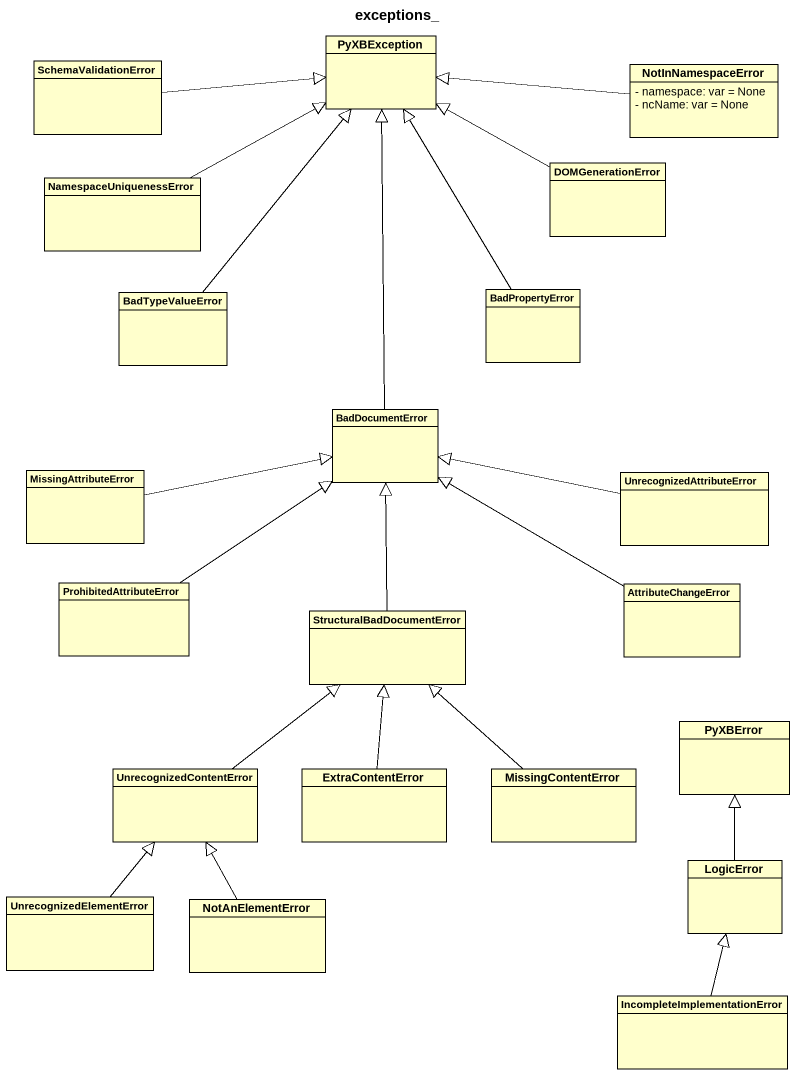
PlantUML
@startuml
title exceptions_
hide circle
hide empty members
skinparam classAttributeIconSize 0
class SchemaValidationError
class PyXBException
class NotInNamespaceError {
  - namespace: var = None
  - ncName: var = None
}
class NamespaceUniquenessError
class DOMGenerationError
class BadTypeValueError
class BadPropertyError
class BadDocumentError
class MissingAttributeError
class UnrecognizedAttributeError
class ProhibitedAttributeError
class StructuralBadDocumentError
class AttributeChangeError
class PyXBError
class UnrecognizedContentError
class ExtraContentError
class MissingContentError
class LogicError
class UnrecognizedElementError
class NotAnElementError
class "IncompleteImplementationError" as IncompleteImplementationErro
SchemaValidationError -right-|> PyXBException
NotInNamespaceError -left-|> PyXBException
NamespaceUniquenessError -right-|> PyXBException
DOMGenerationError -left-|> PyXBException
BadTypeValueError -up-|> PyXBException
BadPropertyError -up-|> PyXBException
BadDocumentError -up-|> PyXBException
MissingAttributeError -right-|> BadDocumentError
UnrecognizedAttributeError -left-|> BadDocumentError
ProhibitedAttributeError -up-|> BadDocumentError
StructuralBadDocumentError -up-|> BadDocumentError
AttributeChangeError -left-|> BadDocumentError
UnrecognizedContentError -up-|> StructuralBadDocumentError
ExtraContentError -up-|> StructuralBadDocumentError
MissingContentError -up-|> StructuralBadDocumentError
LogicError -up-|> PyXBError
UnrecognizedElementError -up-|> UnrecognizedContentError
NotAnElementError -up-|> UnrecognizedContentError
IncompleteImplementationErro -up-|> LogicError
@enduml
